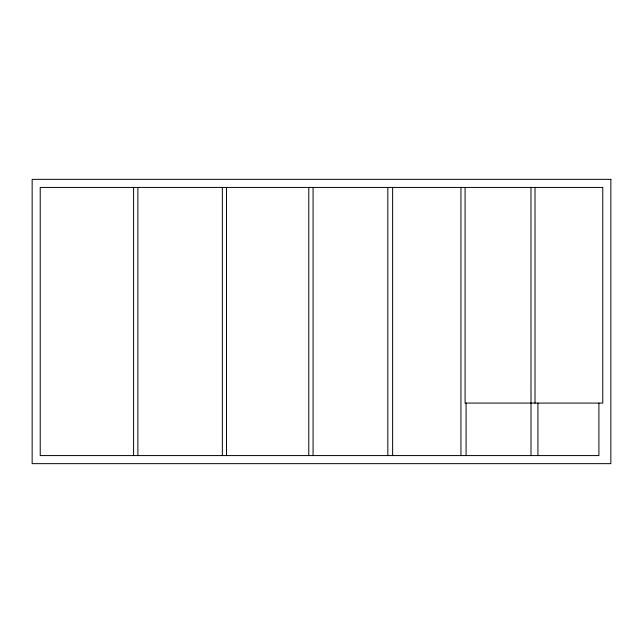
<?xml version="1.0" encoding="UTF-8"?>
<svg xmlns="http://www.w3.org/2000/svg" width="643" height="643" viewBox="0 0 643 643"><rect width="100%" height="100%" fill="white"/><g stroke="black" fill="none" stroke-linecap="round" stroke-linejoin="round"><path stroke-width="0.96" d="M598.898 403.073L598.898 455.574L40.228 455.574L40.228 187.426L602.772 187.426L602.772 403.073L465.09 403.073L465.09 187.426M537.926 403.073L537.926 455.574M535.016 187.426L535.016 403.073M530.973 187.426L531.005 455.574M466.087 403.073L466.087 455.574M460.943 187.426L460.943 455.574M392.624 187.426L392.624 455.574M387.833 187.426L387.833 455.574M313.077 187.426L313.077 455.574M308.777 187.426L308.777 455.574M226.481 187.426L226.481 455.574M222.357 187.426L222.357 455.574M137.875 187.426L137.875 455.574M133.591 187.426L133.591 455.574M610.85 179.349L32.15 179.349L32.15 463.651L610.85 463.651L610.85 179.349"/></g></svg>
